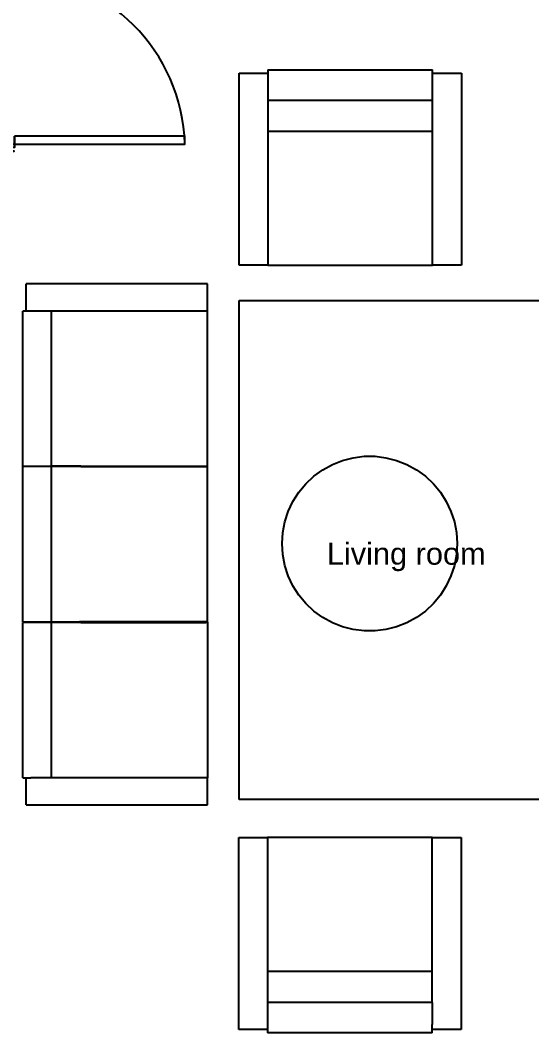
# Model space of a CAD drawing. Header units: metres. Extents: x 54.3 to 102.1, y 17 to 45.8.
# Drawn here: x 74.313 to 76.53, y 27.703 to 32.096 of the extents above; entities that cross this region are included whole.
import ezdxf

# ---------------------------------------------------------------- set-up
doc = ezdxf.new("R2010")
doc.units = ezdxf.units.M
doc.styles.get("Standard").update_dxf_attribs({"font": 'arial.ttf'})

# ---------------------------------------------------------------- blocks, each defined once
blk = doc.blocks.new('*U176')
blk.add_lwpolyline([(33.6, 1013.3, -0.396717), (855.3, 192)], format="xyb")
for points in [[(72, 192), (33.6, 192), (33.6, 1013.3), (72, 1013.3)], [(33.6, 192), (16.8, 192), (16.8, 192), (16.8, 192), (16.8, 192), (16.8, 177), (0, 177), (0, 190.9), (0, 40.9), (0, 55.9), (16.8, 55.9), (16.8, 40.9), (33.6, 40.9), (33.6, 40.9), (50, 40.9), (50, 144), (33.6, 144)], [(888.9, 177), (888.9, 192), (888.9, 192), (888.9, 40.9), (888.9, 55.9), (872.1, 55.9), (872.1, 40.9), (855.3, 40.9), (855.3, 40.9), (838.9, 40.9), (838.9, 144), (855.3, 144), (855.3, 192), (872.1, 192), (872.1, 177)]]:
    blk.add_lwpolyline(points, close=True)
blk.add_lwpolyline([(33.6, 192), (72, 192)])

msp = doc.modelspace()

# ---------------------------------------------------------------- linework, layer by layer
for p, q in [((75.2613, 31.034), (75.2613, 31.867)), ((75.2613, 31.867), (75.3863, 31.867)), ((75.3863, 31.8813), (76.1003, 31.8813)), ((75.3863, 31.8813), (75.3863, 31.867)), ((75.3863, 31.867), (75.3863, 31.8456)), ((75.3863, 31.867), (75.3863, 31.867)), ((76.1003, 31.867), (76.1003, 31.8813)), ((76.1003, 31.867), (76.2252, 31.867)), ((76.1003, 31.7498), (76.1003, 31.867)), ((76.2252, 31.867), (76.2252, 31.034)), ((75.3863, 31.8456), (75.3863, 31.8456)), ((75.3863, 31.8456), (75.3863, 31.7498)), ((75.3863, 31.7498), (76.1003, 31.7498)), ((75.3863, 31.7498), (75.3863, 31.6153)), ((76.1003, 31.7048), (76.1003, 31.7498)), ((76.1003, 31.6153), (76.1003, 31.7048)), ((75.3863, 31.6153), (76.1003, 31.6153)), ((75.3863, 31.6153), (75.3863, 31.0341)), ((76.1003, 31.0341), (76.1003, 31.6153)), ((75.3863, 31.034), (75.2613, 31.034)), ((75.3863, 31.0341), (76.1003, 31.0341)), ((75.3863, 31.034), (75.3863, 31.0341)), ((76.1003, 31.0341), (76.1003, 31.034)), ((76.2252, 31.034), (76.1003, 31.034)), ((75.1238, 30.9526), (74.3376, 30.9526)), ((74.3376, 30.8347), (74.3376, 30.9526)), ((75.1238, 30.8347), (75.1238, 30.9526)), ((75.2612, 28.7156), (75.2612, 30.8802)), ((75.2612, 30.8802), (76.8012, 30.8802)), ((74.3241, 30.1608), (74.3241, 30.8347)), ((74.3376, 30.8347), (74.3241, 30.8347)), ((74.4483, 30.8347), (74.3376, 30.8347)), ((74.4907, 30.8347), (74.4483, 30.8347)), ((74.4483, 30.1608), (74.4483, 30.8347)), ((74.575, 30.8347), (74.4907, 30.8347)), ((75.1238, 30.8347), (74.575, 30.8347)), ((75.1238, 30.8347), (75.1238, 30.8347)), ((75.1238, 30.2776), (75.1238, 30.8347)), ((75.1238, 30.1597), (75.1238, 30.2776)), ((75.1238, 30.2776), (75.1238, 30.2776)), ((75.1238, 30.1597), (75.1238, 30.2776)), ((75.6656, 30.1688), (75.7099, 30.1863)), ((75.7099, 30.1863), (75.756, 30.1982)), ((75.756, 30.1982), (75.8033, 30.2042)), ((75.8033, 30.2042), (75.851, 30.2042)), ((75.851, 30.2042), (75.8982, 30.1982)), ((75.8982, 30.1982), (75.9444, 30.1863)), ((75.9444, 30.1863), (75.9887, 30.1688)), ((74.3241, 30.1608), (74.3376, 30.1608)), ((74.3241, 29.4858), (74.3241, 30.1597)), ((74.3376, 30.1597), (74.3241, 30.1597)), ((74.3376, 30.1608), (74.3376, 30.1597)), ((74.3376, 30.1608), (74.3578, 30.1608)), ((74.3578, 30.1597), (74.3376, 30.1597)), ((74.3578, 30.1608), (74.3578, 30.1597)), ((74.3578, 30.1608), (74.4483, 30.1608)), ((74.4483, 30.1597), (74.3578, 30.1597)), ((74.575, 30.1608), (74.4483, 30.1608)), ((74.4483, 29.4858), (74.4483, 30.1597)), ((74.575, 30.1597), (74.4483, 30.1597)), ((74.575, 30.1608), (75.1181, 30.1608)), ((74.5752, 30.1597), (74.575, 30.1597)), ((74.5752, 30.1597), (74.575, 30.1597)), ((74.5752, 30.1586), (74.575, 30.1586)), ((74.5752, 30.1597), (75.1181, 30.1597)), ((75.1181, 30.1597), (74.5752, 30.1597)), ((74.5752, 30.1586), (74.5752, 30.1597)), ((74.5752, 30.1597), (74.5752, 30.1597)), ((75.1181, 30.1586), (74.5752, 30.1586)), ((75.1181, 30.1608), (75.1181, 30.1597)), ((75.1181, 30.1597), (75.1181, 30.1586)), ((75.1181, 30.1597), (75.1181, 30.1597)), ((75.1181, 30.1597), (75.1238, 30.1597)), ((75.1238, 30.1597), (75.1238, 30.1597)), ((75.1238, 29.4846), (75.1238, 30.1597)), ((75.1238, 30.1597), (75.1238, 30.1597)), ((75.5852, 30.1178), (75.6238, 30.1458)), ((75.6238, 30.1458), (75.6656, 30.1688)), ((75.9887, 30.1688), (76.0305, 30.1458)), ((76.0305, 30.1458), (76.069, 30.1178)), ((75.5505, 30.0852), (75.5852, 30.1178)), ((76.069, 30.1178), (76.1038, 30.0852)), ((75.5201, 30.0485), (75.5505, 30.0852)), ((76.1038, 30.0852), (76.1342, 30.0485)), ((75.4743, 29.9651), (75.4946, 30.0082)), ((75.4946, 30.0082), (75.5201, 30.0485)), ((76.1342, 30.0485), (76.1597, 30.0082)), ((76.1597, 30.0082), (76.18, 29.9651)), ((75.4596, 29.9198), (75.4743, 29.9651)), ((76.18, 29.9651), (76.1947, 29.9198)), ((75.4506, 29.873), (75.4596, 29.9198)), ((76.1947, 29.9198), (76.2036, 29.873)), ((75.4476, 29.8254), (75.4506, 29.873)), ((76.2036, 29.873), (76.2066, 29.8254)), ((75.4506, 29.7778), (75.4476, 29.8254)), ((76.2066, 29.8254), (76.2036, 29.7778)), ((75.4596, 29.731), (75.4506, 29.7778)), ((76.2036, 29.7778), (76.1947, 29.731)), ((75.4743, 29.6857), (75.4596, 29.731)), ((76.1947, 29.731), (76.18, 29.6857)), ((75.4946, 29.6426), (75.4743, 29.6857)), ((76.18, 29.6857), (76.1597, 29.6426)), ((75.5201, 29.6023), (75.4946, 29.6426)), ((76.1597, 29.6426), (76.1342, 29.6023)), ((75.5505, 29.5656), (75.5201, 29.6023)), ((76.1342, 29.6023), (76.1038, 29.5656)), ((75.5852, 29.533), (75.5505, 29.5656)), ((75.6238, 29.505), (75.5852, 29.533)), ((76.069, 29.533), (76.0305, 29.505)), ((76.1038, 29.5656), (76.069, 29.533)), ((74.3241, 29.4858), (74.3376, 29.4858)), ((74.3241, 28.8096), (74.3241, 29.4835)), ((74.3376, 29.4835), (74.3241, 29.4835)), ((74.3376, 29.4846), (74.3376, 29.4858)), ((74.3376, 29.4858), (74.3578, 29.4858)), ((74.3376, 29.4835), (74.3376, 29.4846)), ((74.3578, 29.4846), (74.3376, 29.4846)), ((74.3578, 29.4835), (74.3376, 29.4835)), ((74.3578, 29.4858), (74.3578, 29.4846)), ((74.3578, 29.4858), (74.4483, 29.4858)), ((74.3578, 29.4835), (74.3578, 29.4846)), ((74.4483, 29.4835), (74.3578, 29.4835)), ((74.4483, 29.4858), (74.5696, 29.4858)), ((74.4483, 28.8096), (74.4483, 29.4835)), ((74.575, 29.4835), (74.4483, 29.4835)), ((74.5696, 29.4858), (74.5696, 29.4846)), ((75.1181, 29.4858), (74.5696, 29.4858)), ((74.5696, 29.4846), (75.1181, 29.4846)), ((74.575, 29.4835), (75.1181, 29.4835)), ((75.1181, 29.4858), (75.1181, 29.4846)), ((75.1238, 29.4846), (75.1181, 29.4846)), ((75.1181, 29.4846), (75.1181, 29.4835)), ((75.1238, 29.4846), (75.1238, 28.8096)), ((75.6656, 29.482), (75.6238, 29.505)), ((75.7099, 29.4645), (75.6656, 29.482)), ((75.9887, 29.482), (75.9444, 29.4645)), ((76.0305, 29.505), (75.9887, 29.482)), ((75.756, 29.4526), (75.7099, 29.4645)), ((75.8033, 29.4467), (75.756, 29.4526)), ((75.851, 29.4467), (75.8033, 29.4467)), ((75.8982, 29.4526), (75.851, 29.4467)), ((75.9444, 29.4645), (75.8982, 29.4526)), ((74.3241, 28.8096), (74.3376, 28.8096)), ((74.3376, 28.8096), (74.3578, 28.8096)), ((74.3376, 28.6916), (74.3376, 28.8096)), ((74.3376, 28.8096), (74.3376, 28.8096)), ((74.3578, 28.8096), (74.3578, 28.8096)), ((74.4483, 28.8096), (74.3578, 28.8096)), ((74.575, 28.8096), (74.4483, 28.8096)), ((75.1238, 28.8096), (74.575, 28.8096)), ((75.1238, 28.6916), (75.1238, 28.8096)), ((75.1238, 28.8096), (75.1238, 28.8096)), ((74.3376, 28.6916), (75.1238, 28.6916)), ((76.8012, 28.7156), (75.2612, 28.7156)), ((75.2601, 27.7174), (75.2601, 28.5504)), ((75.2601, 28.5504), (75.3851, 28.5504)), ((75.3851, 28.5503), (75.3851, 28.5504)), ((76.0991, 28.5503), (75.3851, 28.5503)), ((75.3851, 28.5503), (75.3851, 27.9691)), ((76.0991, 28.5504), (76.224, 28.5504)), ((76.0991, 28.5504), (76.0991, 28.5503)), ((76.0991, 27.9691), (76.0991, 28.5503)), ((76.224, 28.5504), (76.224, 27.7174)), ((76.0991, 27.9691), (75.3851, 27.9691)), ((75.3851, 27.9691), (75.3851, 27.8796)), ((76.0991, 27.8346), (76.0991, 27.9691)), ((75.3851, 27.8796), (75.3851, 27.8346)), ((76.0991, 27.8346), (75.3851, 27.8346)), ((75.3851, 27.8346), (75.3851, 27.7174)), ((76.0991, 27.8346), (76.0991, 27.7388)), ((76.0991, 27.7174), (76.0991, 27.7388)), ((76.0991, 27.7388), (76.0991, 27.7388)), ((75.3851, 27.7174), (75.2601, 27.7174)), ((75.3851, 27.7174), (75.3851, 27.7031)), ((76.0991, 27.7031), (75.3851, 27.7031)), ((76.224, 27.7174), (76.0991, 27.7174)), ((76.0991, 27.7174), (76.0991, 27.7174)), ((76.0991, 27.7031), (76.0991, 27.7174))]:
    msp.add_line(p, q)

# ---------------------------------------------------------------- block references
at = {"xscale": -0.0009000000000045201, "yscale": 0.0009000000000045201, "zscale": 0.0009000000000045201, "rotation": 270}
msp.add_blockref('*U176', (74.1142, 31.5288), dxfattribs=at)

# ---------------------------------------------------------------- texts
at = {"insert": (75.6416, 29.8294), "char_height": 0.095389, "width": 0.692246, "attachment_point": 1}
msp.add_mtext('Living room', dxfattribs=at)

doc.saveas('drawing.dxf')
